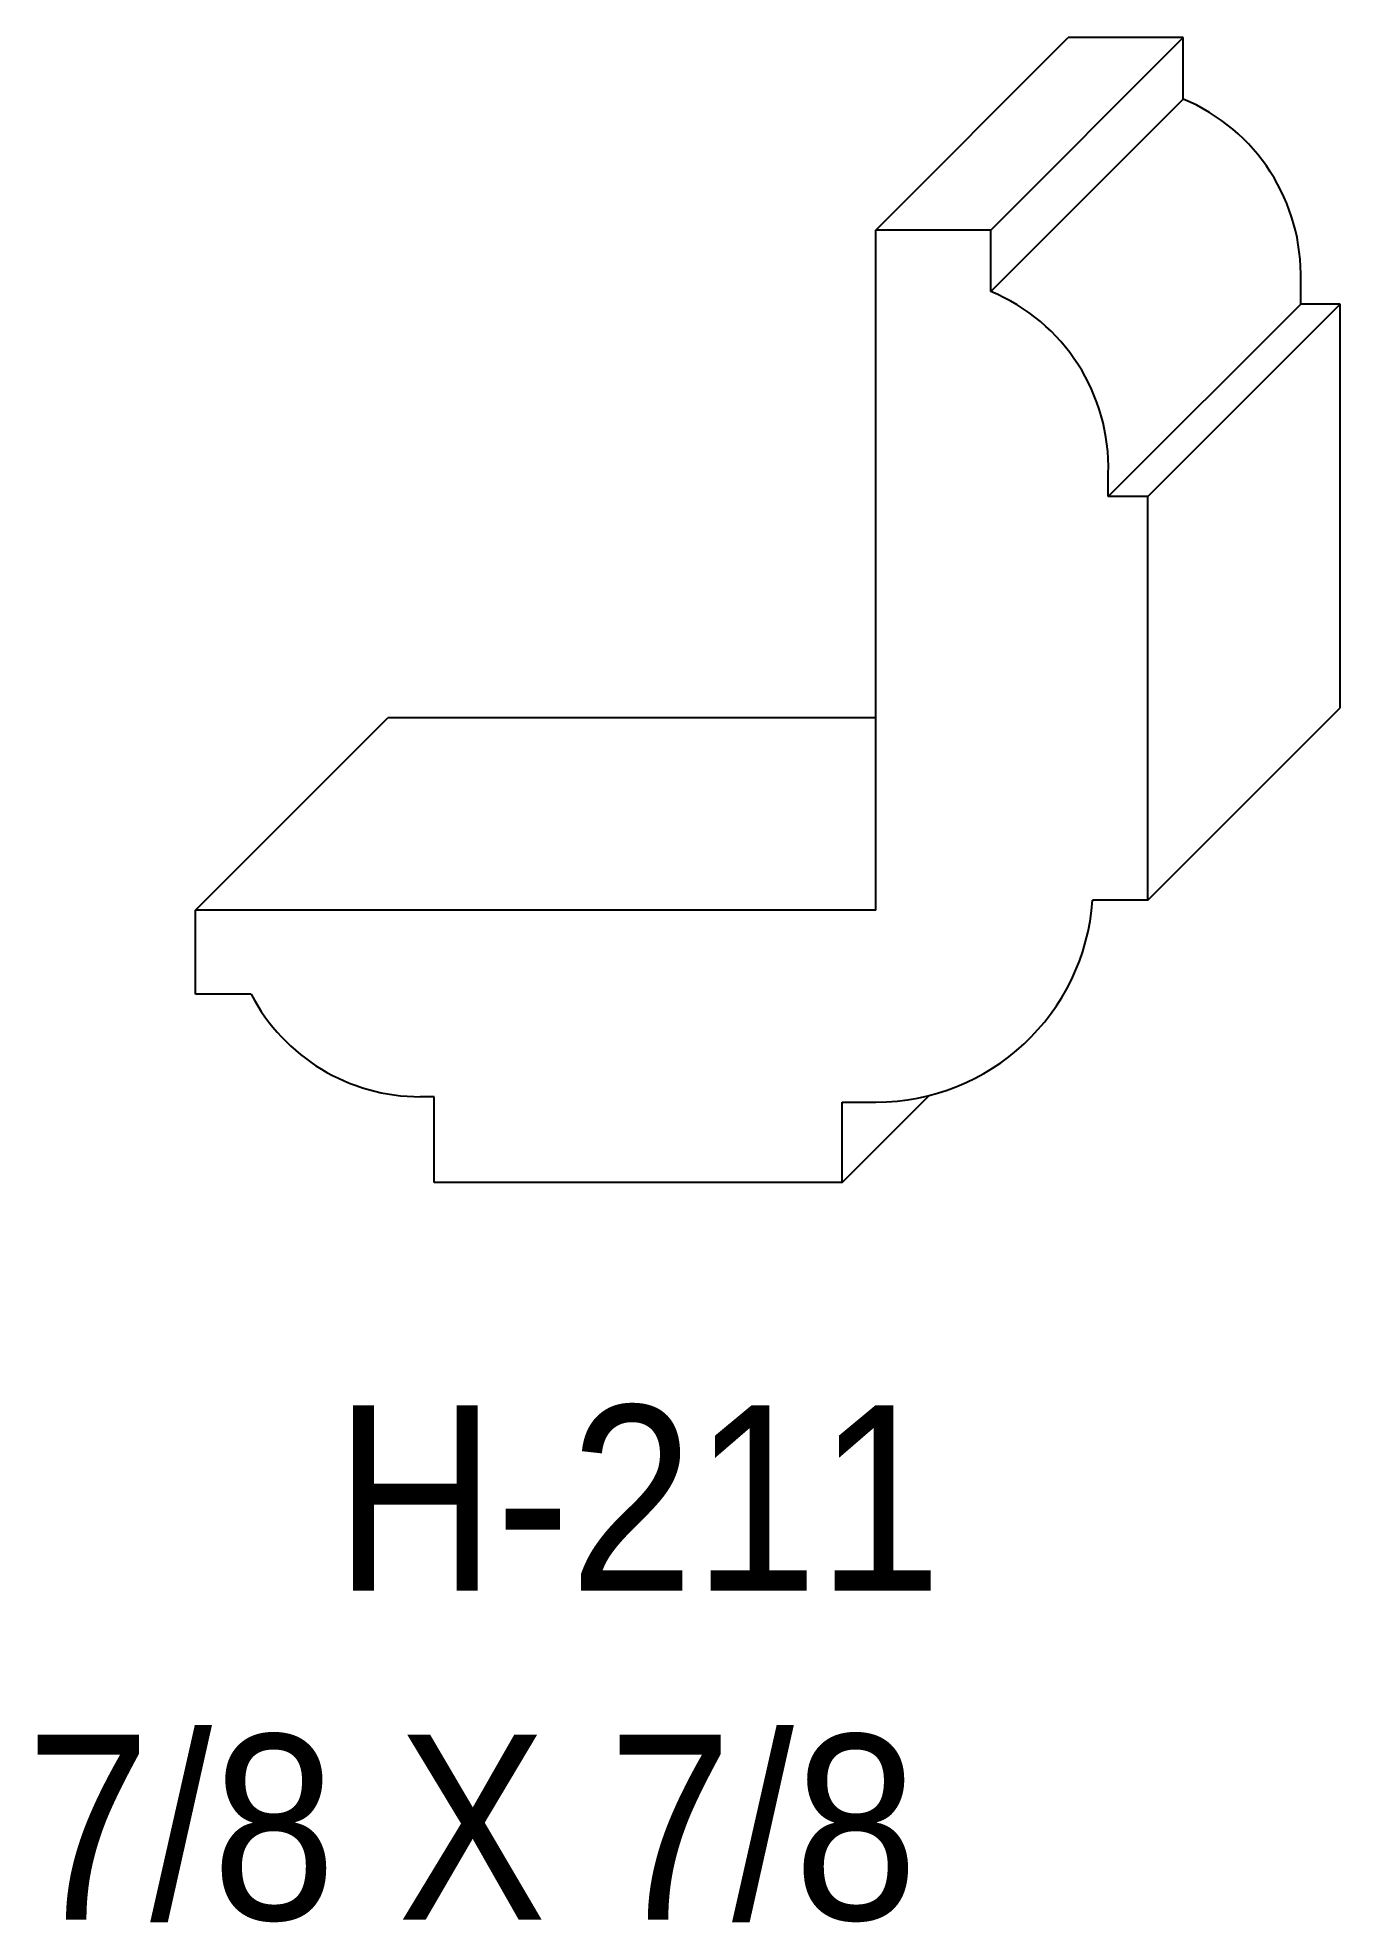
# Model space of a CAD drawing. Extents: x 85.22 to 86.41, y 154.4 to 156.13.
import ezdxf

# ---------------------------------------------------------------- set-up
doc = ezdxf.new("R2010")
doc.units = 0
doc.header["$LTSCALE"] = 5
doc.layers.add('PROFILE', color=7, linetype='CONTINUOUS')
doc.styles.add('TXT', font='TXT', dxfattribs={"height": 3.5})

msp = doc.modelspace()

# ---------------------------------------------------------------- linework, layer by layer
at = {"layer": 'PROFILE', "color": 1, "linetype": 'CONTINUOUS'}
for p, q in [((85.9866, 155.9496), (86.1633, 156.1264)), ((86.0923, 155.9496), (86.269, 156.1264)), ((86.269, 156.1264), (86.1633, 156.1264)), ((86.269, 156.07), (86.269, 156.1264)), ((86.0923, 155.8933), (86.269, 156.07)), ((86.0923, 155.9496), (85.9866, 155.9496)), ((85.9866, 155.3248), (85.9866, 155.9496)), ((86.0923, 155.8933), (86.0923, 155.9496)), ((86.3769, 155.8816), (86.3769, 155.9027)), ((86.2001, 155.7049), (86.3769, 155.8816)), ((86.2365, 155.7049), (86.4132, 155.8816)), ((86.4132, 155.8816), (86.3769, 155.8816)), ((86.4132, 155.5107), (86.4132, 155.8816)), ((86.2001, 155.7049), (86.2001, 155.726)), ((86.2365, 155.7049), (86.2001, 155.7049)), ((86.2365, 155.334), (86.2365, 155.7049)), ((85.3617, 155.3248), (85.5384, 155.5015)), ((85.9866, 155.5015), (85.5384, 155.5015)), ((86.2365, 155.334), (86.4132, 155.5107)), ((86.2365, 155.334), (86.1857, 155.334)), ((85.3617, 155.2476), (85.3617, 155.3248)), ((85.9866, 155.3248), (85.3617, 155.3248)), ((85.4128, 155.2476), (85.3617, 155.2476)), ((85.5809, 155.1535), (85.5682, 155.1535)), ((85.5809, 155.0748), (85.5809, 155.1535)), ((85.9557, 155.0748), (86.0355, 155.1546)), ((85.9557, 155.0748), (85.9557, 155.1486)), ((85.9557, 155.1486), (85.9867, 155.1486)), ((85.9557, 155.0748), (85.5809, 155.0748))]:
    msp.add_line(p, q, dxfattribs=at)
for centre, major_axis, start_param, end_param in [((86.2016, 155.9081), (0.1753, 0), -0.030904, 1.176127), ((86.0249, 155.7314), (0, 0.1753), -1.601701, -0.394669), ((85.9867, 155.348), (0, 0.1995), -3.141593, -1.64142), ((85.5682, 155.3288), (0, 0.1753), -4.230881, -3.141593)]:
    msp.add_ellipse(centre, major_axis=major_axis, ratio=1, start_param=start_param, end_param=end_param, dxfattribs=at)

# ---------------------------------------------------------------- texts
at = {"layer": 'PROFILE', "color": 1, "linetype": 'CONTINUOUS', "style": 'TXT', "width": 0.9}
for s, p in [('H-211', (85.4897, 154.6999)), ('7/8 X 7/8', (85.2063, 154.3975))]:
    msp.add_text(s, height=0.16996, dxfattribs=at).set_placement(p)

doc.saveas('drawing.dxf')
